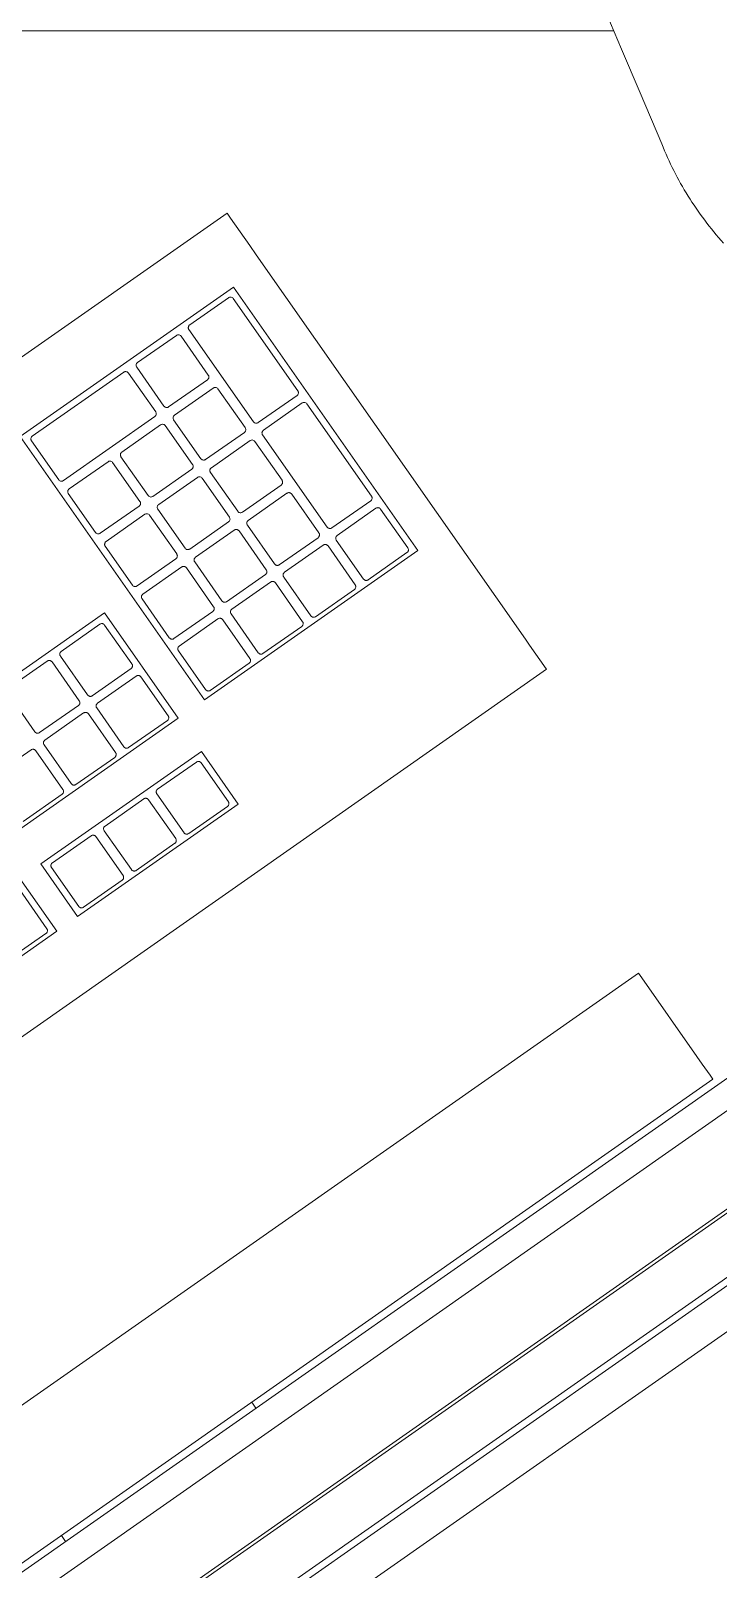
# Model space of a CAD drawing. Header units: inches. Extents: x 1 to 4637, y -664 to 702.
# Drawn here: x 1610.32 to 1618.32, y -361.86 to -343.95 of the extents above; entities that cross this region are included whole.
import ezdxf

# ---------------------------------------------------------------- set-up
doc = ezdxf.new("R2010")
doc.units = ezdxf.units.IN
doc.header["$MEASUREMENT"] = 0
doc.layers.add('I-FURN', color=30, linetype='Continuous', lineweight=9)

# ---------------------------------------------------------------- blocks, each defined once
blk = doc.blocks.new('Desk - Group 1 - No Side Chairs-V14-New Construction - Tel_Data_Elec Plan')
at = {"layer": 'I-FURN'}
for p, q in [((24.302, 25.788), (3.275, 11.065)), ((23.736, 25.927), (3.337, 11.643)), ((24.346, 25.725), (3.319, 11.001)), ((24.346, 25.725), (3.319, 11.001)), ((24.699, 25.221), (3.672, 10.497)), ((4.118, 10.764), (24.296, 24.892)), ((4.407, 9.447), (25.435, 24.17)), ((4.408, 9.447), (25.435, 24.17)), ((4.656, 9.996), (24.834, 24.124)), ((21.446, 21.272), (8.495, 12.204)), ((9.36, 10.969), (22.311, 20.037)), ((25.267, 17.82), (10.432, 7.432)), ((16.029, 17.584), (16.078, 17.514)), ((13.863, 15.963), (13.814, 16.033)), ((14.15, 2.123), (28.985, 12.511)), ((8.528, 12.155), (8.495, 12.204)), ((16.132, 10.48), (18.615, 12.219)), ((8.618, 12.028), (8.528, 12.155)), ((8.682, 11.937), (8.618, 12.028)), ((9.321, 11.023), (8.682, 11.937)), ((9.36, 10.969), (9.321, 11.023)), ((16.258, 10.507), (16.709, 10.823)), ((16.561, 9.867), (16.132, 10.48)), ((16.564, 10), (16.248, 10.452)), ((14.02, 9.001), (15.89, 10.311)), ((15.89, 10.311), (16.319, 9.698)), ((15.371, 9.886), (15.822, 10.202)), ((15.877, 10.192), (16.194, 9.74)), ((16.319, 9.698), (14.449, 8.388)), ((14.758, 9.457), (15.209, 9.773)), ((15.264, 9.763), (15.581, 9.311)), ((15.678, 9.379), (15.361, 9.831)), ((16.184, 9.685), (15.732, 9.369)), ((14.145, 9.028), (14.597, 9.344)), ((14.651, 9.334), (14.968, 8.882)), ((15.065, 8.95), (14.748, 9.402)), ((14.72, 8.001), (16.59, 9.311)), ((15.571, 9.256), (15.12, 8.94)), ((16.071, 8.886), (16.522, 9.202)), ((14.449, 8.388), (14.02, 9.001)), ((14.452, 8.521), (14.135, 8.973)), ((14.958, 8.827), (14.507, 8.511)), ((16.378, 8.379), (16.061, 8.831)), ((15.458, 8.457), (15.909, 8.773)), ((15.964, 8.763), (16.281, 8.311)), ((16.884, 8.685), (16.432, 8.369)), ((14.845, 8.028), (15.297, 8.344)), ((15.352, 8.334), (15.668, 7.882)), ((15.765, 7.95), (15.448, 8.402)), ((16.271, 8.256), (15.82, 7.94)), ((17.448, 8.086), (15.578, 6.776)), ((15.881, 7.853), (16.332, 8.169)), ((16.387, 8.16), (16.704, 7.707)), ((15.578, 6.776), (14.72, 8.001)), ((15.152, 7.521), (14.836, 7.973)), ((11.93, 6.048), (14.413, 7.787)), ((14.413, 7.787), (16.558, 4.723)), ((15.658, 7.827), (15.207, 7.511)), ((15.268, 7.424), (15.719, 7.74)), ((15.774, 7.73), (16.091, 7.278)), ((16.188, 7.346), (15.871, 7.798)), ((13.894, 7.362), (14.345, 7.678)), ((14.4, 7.668), (14.717, 7.216)), ((16.694, 7.653), (16.243, 7.336)), ((10.435, 7.428), (10.432, 7.432)), ((10.63, 7.15), (10.435, 7.428)), ((15.575, 6.917), (15.258, 7.369)), ((13.281, 6.933), (13.733, 7.249)), ((13.787, 7.239), (14.104, 6.787)), ((14.201, 6.855), (13.884, 7.307)), ((16.081, 7.223), (15.63, 6.907)), ((10.677, 7.082), (10.63, 7.15)), ((13.811, 2.607), (10.677, 7.082)), ((14.707, 7.161), (14.256, 6.845)), ((14.317, 6.758), (14.768, 7.074)), ((14.823, 7.064), (15.14, 6.612)), ((12.668, 6.504), (13.12, 6.82)), ((13.175, 6.81), (13.491, 6.358)), ((13.588, 6.426), (13.271, 6.878)), ((14.094, 6.732), (13.643, 6.416)), ((13.704, 6.329), (14.155, 6.645)), ((14.21, 6.635), (14.527, 6.183)), ((14.624, 6.251), (14.307, 6.703)), ((12.975, 5.996), (12.659, 6.449)), ((15.13, 6.557), (14.678, 6.241)), ((14.746, 6.145), (15.197, 6.461)), ((15.252, 6.452), (15.569, 5.999)), ((12.056, 6.074), (12.507, 6.391)), ((12.562, 6.381), (12.879, 5.929)), ((13.482, 6.303), (13.03, 5.987)), ((14.011, 5.822), (13.694, 6.274)), ((13.091, 5.9), (13.543, 6.216)), ((13.597, 6.206), (13.914, 5.754)), ((14.517, 6.128), (14.066, 5.812)), ((15.053, 5.638), (14.736, 6.09)), ((14.075, 2.984), (11.93, 6.048)), ((12.363, 5.567), (12.046, 6.02)), ((14.133, 5.716), (14.584, 6.032)), ((14.639, 6.023), (14.956, 5.57)), ((15.559, 5.945), (15.107, 5.628)), ((12.869, 5.874), (12.417, 5.558)), ((12.478, 5.471), (12.93, 5.787)), ((12.985, 5.777), (13.737, 4.703)), ((13.398, 5.393), (13.081, 5.845)), ((15.175, 5.532), (15.626, 5.849)), ((15.681, 5.839), (15.998, 5.387)), ((13.904, 5.699), (13.453, 5.383)), ((13.52, 5.287), (13.972, 5.603)), ((14.026, 5.593), (14.343, 5.141)), ((14.44, 5.209), (14.123, 5.661)), ((13.221, 4.342), (12.469, 5.416)), ((14.946, 5.515), (14.495, 5.199)), ((14.562, 5.103), (15.013, 5.419)), ((15.068, 5.41), (15.385, 4.958)), ((15.482, 5.025), (15.165, 5.478)), ((13.827, 4.78), (13.51, 5.232)), ((14.991, 4.491), (16.055, 5.236)), ((15.988, 5.332), (15.536, 5.016)), ((16.11, 5.226), (16.427, 4.774)), ((14.333, 5.086), (13.882, 4.77)), ((14.869, 4.596), (14.552, 5.048)), ((13.949, 4.674), (14.401, 4.99)), ((14.456, 4.981), (14.772, 4.529)), ((15.375, 4.903), (14.924, 4.587)), ((16.558, 4.723), (14.075, 2.984)), ((16.417, 4.719), (15.353, 3.974)), ((13.727, 4.648), (13.275, 4.332)), ((13.336, 4.245), (13.788, 4.561)), ((13.843, 4.552), (14.595, 3.478)), ((14.256, 4.167), (13.94, 4.619)), ((14.762, 4.474), (14.311, 4.158)), ((14.378, 4.062), (14.83, 4.378)), ((14.885, 4.368), (15.201, 3.916)), ((15.298, 3.984), (14.981, 4.436)), ((14.079, 3.116), (13.327, 4.19)), ((14.685, 3.554), (14.369, 4.007)), ((15.192, 3.861), (14.74, 3.545)), ((14.585, 3.423), (14.134, 3.107)), ((13.887, 2.498), (13.811, 2.607)), ((14.109, 2.181), (13.887, 2.498)), ((14.15, 2.123), (14.109, 2.181)), ((9.648, 0), (72, 0))]:
    blk.add_line(p, q, dxfattribs=at)
at = {"layer": 'I-FURN', "flags": 128}
blk.add_lwpolyline([(10.024, -0.885), (9.943, -0.694), (9.852, -0.481), (9.728, -0.189), (9.557, 0.215), (9.341, 0.724), (9.089, 1.317)], dxfattribs=at)
at = {"layer": 'I-FURN'}
for points in [[(16.248, 10.452), (16.246, 10.455), (16.243, 10.461), (16.24, 10.471), (16.241, 10.481), (16.244, 10.491), (16.249, 10.5), (16.255, 10.505), (16.258, 10.507)], [(15.822, 10.202), (15.825, 10.204), (15.831, 10.207), (15.842, 10.209), (15.852, 10.209), (15.862, 10.205), (15.87, 10.2), (15.875, 10.195), (15.877, 10.192)], [(15.361, 9.831), (15.359, 9.834), (15.356, 9.84), (15.354, 9.85), (15.354, 9.86), (15.357, 9.87), (15.363, 9.879), (15.368, 9.884), (15.371, 9.886)], [(15.209, 9.773), (15.212, 9.775), (15.219, 9.778), (15.229, 9.78), (15.239, 9.78), (15.249, 9.776), (15.258, 9.771), (15.262, 9.766), (15.264, 9.763)], [(14.597, 9.344), (14.6, 9.346), (14.606, 9.349), (14.616, 9.351), (14.627, 9.351), (14.636, 9.347), (14.645, 9.342), (14.65, 9.337), (14.651, 9.334)], [(14.748, 9.402), (14.746, 9.405), (14.743, 9.411), (14.741, 9.421), (14.741, 9.431), (14.744, 9.441), (14.75, 9.45), (14.755, 9.455), (14.758, 9.457)], [(14.135, 8.973), (14.134, 8.975), (14.13, 8.981), (14.128, 8.991), (14.128, 9.002), (14.131, 9.012), (14.137, 9.021), (14.142, 9.026), (14.145, 9.028)], [(16.061, 8.831), (16.059, 8.834), (16.055, 8.842), (16.053, 8.854), (16.055, 8.866), (16.061, 8.878), (16.067, 8.884), (16.071, 8.886)], [(15.448, 8.402), (15.446, 8.405), (15.442, 8.413), (15.44, 8.425), (15.443, 8.437), (15.448, 8.449), (15.454, 8.454), (15.458, 8.457)], [(16.281, 8.311), (16.283, 8.308), (16.287, 8.3), (16.289, 8.288), (16.287, 8.276), (16.281, 8.265), (16.275, 8.259), (16.271, 8.256)], [(14.836, 7.973), (14.833, 7.976), (14.83, 7.984), (14.828, 7.996), (14.83, 8.008), (14.836, 8.019), (14.842, 8.025), (14.845, 8.028)], [(15.668, 7.882), (15.67, 7.879), (15.674, 7.871), (15.676, 7.859), (15.674, 7.847), (15.668, 7.836), (15.662, 7.83), (15.658, 7.827)], [(15.871, 7.798), (15.869, 7.802), (15.865, 7.809), (15.863, 7.821), (15.865, 7.834), (15.871, 7.845), (15.877, 7.851), (15.881, 7.853)], [(13.884, 7.307), (13.882, 7.31), (13.878, 7.318), (13.876, 7.33), (13.878, 7.342), (13.884, 7.353), (13.89, 7.359), (13.894, 7.362)], [(15.258, 7.369), (15.256, 7.373), (15.252, 7.38), (15.251, 7.392), (15.253, 7.405), (15.258, 7.416), (15.265, 7.422), (15.268, 7.424)], [(14.717, 7.216), (14.719, 7.213), (14.723, 7.205), (14.725, 7.193), (14.722, 7.181), (14.717, 7.169), (14.711, 7.163), (14.707, 7.161)], [(16.091, 7.278), (16.093, 7.275), (16.097, 7.267), (16.099, 7.255), (16.097, 7.243), (16.091, 7.232), (16.085, 7.226), (16.081, 7.223)], [(13.271, 6.878), (13.269, 6.881), (13.265, 6.888), (13.264, 6.901), (13.266, 6.913), (13.272, 6.924), (13.278, 6.93), (13.281, 6.933)], [(14.104, 6.787), (14.106, 6.784), (14.11, 6.776), (14.112, 6.764), (14.11, 6.751), (14.104, 6.74), (14.098, 6.734), (14.094, 6.732)], [(14.307, 6.703), (14.305, 6.706), (14.301, 6.714), (14.299, 6.726), (14.301, 6.738), (14.307, 6.75), (14.313, 6.755), (14.317, 6.758)], [(12.659, 6.449), (12.656, 6.452), (12.653, 6.459), (12.651, 6.472), (12.653, 6.484), (12.659, 6.495), (12.665, 6.501), (12.668, 6.504)], [(15.14, 6.612), (15.142, 6.609), (15.146, 6.601), (15.147, 6.589), (15.145, 6.577), (15.139, 6.566), (15.133, 6.56), (15.13, 6.557)], [(13.491, 6.358), (13.494, 6.354), (13.497, 6.347), (13.499, 6.335), (13.497, 6.322), (13.491, 6.311), (13.485, 6.305), (13.482, 6.303)], [(13.694, 6.274), (13.692, 6.277), (13.688, 6.285), (13.686, 6.297), (13.688, 6.309), (13.694, 6.321), (13.7, 6.326), (13.704, 6.329)], [(14.527, 6.183), (14.529, 6.18), (14.533, 6.172), (14.535, 6.16), (14.532, 6.148), (14.527, 6.136), (14.521, 6.131), (14.517, 6.128)], [(14.736, 6.09), (14.734, 6.094), (14.73, 6.101), (14.728, 6.113), (14.73, 6.126), (14.736, 6.137), (14.742, 6.143), (14.746, 6.145)], [(12.046, 6.02), (12.044, 6.023), (12.04, 6.03), (12.038, 6.043), (12.04, 6.055), (12.046, 6.066), (12.052, 6.072), (12.056, 6.074)], [(12.879, 5.929), (12.881, 5.925), (12.884, 5.918), (12.886, 5.906), (12.884, 5.893), (12.878, 5.882), (12.872, 5.876), (12.869, 5.874)], [(15.569, 5.999), (15.571, 5.996), (15.575, 5.989), (15.576, 5.976), (15.574, 5.964), (15.568, 5.953), (15.562, 5.947), (15.559, 5.945)], [(13.081, 5.845), (13.079, 5.848), (13.075, 5.856), (13.074, 5.868), (13.076, 5.88), (13.082, 5.891), (13.088, 5.897), (13.091, 5.9)], [(13.914, 5.754), (13.916, 5.751), (13.92, 5.743), (13.922, 5.731), (13.92, 5.719), (13.914, 5.707), (13.908, 5.702), (13.904, 5.699)], [(14.123, 5.661), (14.121, 5.665), (14.117, 5.672), (14.115, 5.684), (14.118, 5.697), (14.123, 5.708), (14.129, 5.714), (14.133, 5.716)], [(14.956, 5.57), (14.958, 5.567), (14.962, 5.559), (14.964, 5.547), (14.961, 5.535), (14.956, 5.524), (14.95, 5.518), (14.946, 5.515)], [(12.469, 5.416), (12.466, 5.419), (12.463, 5.427), (12.461, 5.439), (12.463, 5.451), (12.469, 5.462), (12.475, 5.468), (12.478, 5.471)], [(15.165, 5.478), (15.163, 5.481), (15.159, 5.488), (15.157, 5.501), (15.159, 5.513), (15.165, 5.524), (15.171, 5.53), (15.175, 5.532)], [(15.998, 5.387), (16, 5.383), (16.004, 5.376), (16.005, 5.363), (16.003, 5.351), (15.997, 5.34), (15.991, 5.334), (15.988, 5.332)], [(13.51, 5.232), (13.508, 5.236), (13.504, 5.243), (13.503, 5.255), (13.505, 5.268), (13.511, 5.279), (13.517, 5.285), (13.52, 5.287)], [(14.343, 5.141), (14.345, 5.138), (14.349, 5.13), (14.351, 5.118), (14.349, 5.106), (14.343, 5.095), (14.337, 5.089), (14.333, 5.086)], [(14.552, 5.048), (14.55, 5.052), (14.546, 5.059), (14.544, 5.072), (14.547, 5.084), (14.553, 5.095), (14.559, 5.101), (14.562, 5.103)], [(15.385, 4.958), (15.387, 4.954), (15.391, 4.947), (15.393, 4.934), (15.391, 4.922), (15.385, 4.911), (15.379, 4.905), (15.375, 4.903)], [(13.737, 4.703), (13.739, 4.7), (13.743, 4.692), (13.744, 4.68), (13.742, 4.668), (13.736, 4.657), (13.73, 4.651), (13.727, 4.648)], [(13.94, 4.619), (13.937, 4.623), (13.934, 4.63), (13.932, 4.643), (13.934, 4.655), (13.94, 4.666), (13.946, 4.672), (13.949, 4.674)], [(16.427, 4.774), (16.429, 4.771), (16.433, 4.763), (16.434, 4.751), (16.432, 4.738), (16.426, 4.727), (16.42, 4.721), (16.417, 4.719)], [(14.772, 4.529), (14.775, 4.525), (14.778, 4.518), (14.78, 4.505), (14.778, 4.493), (14.772, 4.482), (14.766, 4.476), (14.762, 4.474)], [(14.981, 4.436), (14.979, 4.439), (14.975, 4.447), (14.974, 4.459), (14.976, 4.471), (14.982, 4.482), (14.988, 4.488), (14.991, 4.491)], [(13.327, 4.19), (13.324, 4.194), (13.321, 4.201), (13.319, 4.214), (13.321, 4.226), (13.327, 4.237), (13.333, 4.243), (13.336, 4.245)], [(14.369, 4.007), (14.366, 4.01), (14.363, 4.018), (14.361, 4.03), (14.363, 4.042), (14.369, 4.053), (14.375, 4.059), (14.378, 4.062)], [(15.201, 3.916), (15.204, 3.912), (15.207, 3.905), (15.209, 3.893), (15.207, 3.88), (15.201, 3.869), (15.195, 3.863), (15.192, 3.861)], [(14.595, 3.478), (14.597, 3.474), (14.601, 3.467), (14.602, 3.454), (14.6, 3.442), (14.594, 3.431), (14.588, 3.425), (14.585, 3.423)], [(14.717, 3.538), (14.711, 3.538), (14.698, 3.541), (14.689, 3.549), (14.685, 3.554)], [(9.089, 1.317), (9.005, 1.529), (8.802, 1.934), (8.526, 2.299), (8.37, 2.473)]]:
    blk.add_open_spline(points, degree=3, dxfattribs=at)
for points, knots in [([(16.194, 9.74), (16.196, 9.737), (16.2, 9.729), (16.201, 9.719), (16.2, 9.711), (16.198, 9.703), (16.194, 9.693), (16.187, 9.688), (16.184, 9.685)], [0, 0, 0, 0, 0.2, 0.4, 0.5, 0.6, 0.8, 1, 1, 1, 1]), ([(15.732, 9.369), (15.729, 9.367), (15.721, 9.363), (15.71, 9.361), (15.7, 9.363), (15.688, 9.367), (15.681, 9.374), (15.678, 9.379)], [0, 0, 0, 0, 0.2, 0.4, 0.55, 0.7, 1, 1, 1, 1]), ([(15.581, 9.311), (15.583, 9.308), (15.587, 9.3), (15.588, 9.29), (15.588, 9.282), (15.586, 9.274), (15.581, 9.264), (15.575, 9.258), (15.571, 9.256)], [0, 0, 0, 0, 0.2, 0.4, 0.5, 0.6, 0.8, 1, 1, 1, 1]), ([(14.968, 8.882), (14.97, 8.879), (14.974, 8.871), (14.976, 8.861), (14.975, 8.853), (14.973, 8.845), (14.968, 8.835), (14.962, 8.829), (14.958, 8.827)], [0, 0, 0, 0, 0.2, 0.4, 0.5, 0.6, 0.8, 1, 1, 1, 1]), ([(15.12, 8.94), (15.116, 8.937), (15.109, 8.934), (15.097, 8.932), (15.087, 8.934), (15.075, 8.938), (15.068, 8.945), (15.065, 8.95)], [0, 0, 0, 0, 0.2, 0.4, 0.55, 0.7, 1, 1, 1, 1]), ([(15.909, 8.773), (15.913, 8.775), (15.92, 8.779), (15.932, 8.781), (15.942, 8.779), (15.954, 8.775), (15.961, 8.768), (15.964, 8.763)], [0, 0, 0, 0, 0.2, 0.4, 0.55, 0.7, 1, 1, 1, 1]), ([(14.507, 8.511), (14.504, 8.508), (14.496, 8.505), (14.484, 8.503), (14.474, 8.505), (14.463, 8.509), (14.456, 8.516), (14.452, 8.521)], [0, 0, 0, 0, 0.2, 0.4, 0.55, 0.7, 1, 1, 1, 1]), ([(15.297, 8.344), (15.3, 8.346), (15.308, 8.35), (15.319, 8.352), (15.329, 8.35), (15.341, 8.346), (15.348, 8.339), (15.352, 8.334)], [0, 0, 0, 0, 0.2, 0.4, 0.55, 0.7, 1, 1, 1, 1]), ([(16.432, 8.369), (16.429, 8.367), (16.421, 8.363), (16.41, 8.362), (16.4, 8.363), (16.388, 8.368), (16.381, 8.374), (16.378, 8.379)], [0, 0, 0, 0, 0.2, 0.4, 0.55, 0.7, 1, 1, 1, 1]), ([(16.332, 8.169), (16.336, 8.172), (16.343, 8.175), (16.355, 8.177), (16.365, 8.175), (16.376, 8.171), (16.384, 8.165), (16.387, 8.16)], [0, 0, 0, 0, 0.2, 0.4, 0.55, 0.7, 1, 1, 1, 1]), ([(15.82, 7.94), (15.816, 7.938), (15.809, 7.934), (15.797, 7.933), (15.787, 7.934), (15.775, 7.939), (15.768, 7.945), (15.765, 7.95)], [0, 0, 0, 0, 0.2, 0.4, 0.55, 0.7, 1, 1, 1, 1]), ([(15.719, 7.74), (15.723, 7.743), (15.73, 7.746), (15.742, 7.748), (15.752, 7.746), (15.764, 7.742), (15.771, 7.736), (15.774, 7.73)], [0, 0, 0, 0, 0.2, 0.4, 0.55, 0.7, 1, 1, 1, 1]), ([(14.345, 7.678), (14.349, 7.68), (14.356, 7.684), (14.368, 7.685), (14.378, 7.684), (14.39, 7.679), (14.397, 7.673), (14.4, 7.668)], [0, 0, 0, 0, 0.2, 0.4, 0.55, 0.7, 1, 1, 1, 1]), ([(15.207, 7.511), (15.204, 7.509), (15.196, 7.505), (15.185, 7.503), (15.174, 7.505), (15.163, 7.509), (15.156, 7.516), (15.152, 7.521)], [0, 0, 0, 0, 0.2, 0.4, 0.55, 0.7, 1, 1, 1, 1]), ([(16.243, 7.336), (16.239, 7.334), (16.232, 7.33), (16.22, 7.329), (16.21, 7.33), (16.198, 7.335), (16.191, 7.341), (16.188, 7.346)], [0, 0, 0, 0, 0.2, 0.4, 0.55, 0.7, 1, 1, 1, 1]), ([(13.733, 7.249), (13.736, 7.251), (13.744, 7.255), (13.755, 7.256), (13.765, 7.255), (13.777, 7.25), (13.784, 7.244), (13.787, 7.239)], [0, 0, 0, 0, 0.2, 0.4, 0.55, 0.7, 1, 1, 1, 1]), ([(14.768, 7.074), (14.771, 7.076), (14.779, 7.08), (14.791, 7.082), (14.801, 7.08), (14.812, 7.076), (14.819, 7.069), (14.823, 7.064)], [0, 0, 0, 0, 0.2, 0.4, 0.55, 0.7, 1, 1, 1, 1]), ([(13.12, 6.82), (13.123, 6.822), (13.131, 6.826), (13.142, 6.827), (13.153, 6.826), (13.164, 6.821), (13.171, 6.815), (13.175, 6.81)], [0, 0, 0, 0, 0.2, 0.4, 0.55, 0.7, 1, 1, 1, 1]), ([(14.256, 6.845), (14.252, 6.843), (14.245, 6.839), (14.233, 6.837), (14.223, 6.839), (14.211, 6.843), (14.204, 6.85), (14.201, 6.855)], [0, 0, 0, 0, 0.2, 0.4, 0.55, 0.7, 1, 1, 1, 1]), ([(15.63, 6.907), (15.626, 6.905), (15.619, 6.901), (15.607, 6.9), (15.597, 6.901), (15.586, 6.906), (15.578, 6.912), (15.575, 6.917)], [0, 0, 0, 0, 0.2, 0.4, 0.55, 0.7, 1, 1, 1, 1]), ([(14.155, 6.645), (14.159, 6.647), (14.166, 6.651), (14.178, 6.653), (14.188, 6.651), (14.2, 6.647), (14.207, 6.64), (14.21, 6.635)], [0, 0, 0, 0, 0.2, 0.4, 0.55, 0.7, 1, 1, 1, 1]), ([(15.197, 6.461), (15.201, 6.464), (15.208, 6.467), (15.219, 6.469), (15.23, 6.467), (15.241, 6.463), (15.248, 6.457), (15.252, 6.452)], [0, 0, 0, 0, 0.2, 0.4, 0.55, 0.7, 1, 1, 1, 1]), ([(12.507, 6.391), (12.51, 6.393), (12.518, 6.397), (12.53, 6.398), (12.54, 6.397), (12.551, 6.392), (12.558, 6.386), (12.562, 6.381)], [0, 0, 0, 0, 0.2, 0.4, 0.55, 0.7, 1, 1, 1, 1]), ([(13.643, 6.416), (13.639, 6.413), (13.632, 6.41), (13.62, 6.408), (13.61, 6.41), (13.599, 6.414), (13.592, 6.421), (13.588, 6.426)], [0, 0, 0, 0, 0.2, 0.4, 0.55, 0.7, 1, 1, 1, 1]), ([(13.543, 6.216), (13.546, 6.218), (13.554, 6.222), (13.565, 6.224), (13.575, 6.222), (13.587, 6.218), (13.594, 6.211), (13.597, 6.206)], [0, 0, 0, 0, 0.2, 0.4, 0.55, 0.7, 1, 1, 1, 1]), ([(14.678, 6.241), (14.675, 6.239), (14.667, 6.235), (14.656, 6.234), (14.646, 6.235), (14.634, 6.24), (14.627, 6.246), (14.624, 6.251)], [0, 0, 0, 0, 0.2, 0.4, 0.55, 0.7, 1, 1, 1, 1]), ([(13.03, 5.987), (13.027, 5.984), (13.019, 5.981), (13.008, 5.979), (12.997, 5.981), (12.986, 5.985), (12.979, 5.991), (12.975, 5.996)], [0, 0, 0, 0, 0.2, 0.4, 0.55, 0.7, 1, 1, 1, 1]), ([(14.584, 6.032), (14.588, 6.035), (14.595, 6.038), (14.607, 6.04), (14.617, 6.038), (14.629, 6.034), (14.636, 6.028), (14.639, 6.023)], [0, 0, 0, 0, 0.2, 0.4, 0.55, 0.7, 1, 1, 1, 1]), ([(12.93, 5.787), (12.933, 5.789), (12.941, 5.793), (12.952, 5.794), (12.963, 5.793), (12.974, 5.788), (12.981, 5.782), (12.985, 5.777)], [0, 0, 0, 0, 0.2, 0.4, 0.55, 0.7, 1, 1, 1, 1]), ([(14.066, 5.812), (14.062, 5.81), (14.055, 5.806), (14.043, 5.804), (14.033, 5.806), (14.021, 5.81), (14.014, 5.817), (14.011, 5.822)], [0, 0, 0, 0, 0.2, 0.4, 0.55, 0.7, 1, 1, 1, 1]), ([(15.626, 5.849), (15.63, 5.851), (15.637, 5.855), (15.652, 5.857), (15.668, 5.852), (15.677, 5.844), (15.681, 5.839)], [0, 0, 0, 0, 0.2, 0.4, 0.7, 1, 1, 1, 1]), ([(12.417, 5.558), (12.414, 5.555), (12.406, 5.552), (12.395, 5.55), (12.385, 5.552), (12.373, 5.556), (12.366, 5.562), (12.363, 5.567)], [0, 0, 0, 0, 0.2, 0.4, 0.55, 0.7, 1, 1, 1, 1]), ([(13.972, 5.603), (13.975, 5.606), (13.983, 5.609), (13.994, 5.611), (14.004, 5.609), (14.016, 5.605), (14.023, 5.599), (14.026, 5.593)], [0, 0, 0, 0, 0.2, 0.4, 0.55, 0.7, 1, 1, 1, 1]), ([(15.107, 5.628), (15.104, 5.626), (15.097, 5.622), (15.082, 5.62), (15.066, 5.625), (15.056, 5.633), (15.053, 5.638)], [0, 0, 0, 0, 0.2, 0.4, 0.7, 1, 1, 1, 1]), ([(13.453, 5.383), (13.449, 5.381), (13.442, 5.377), (13.43, 5.375), (13.42, 5.377), (13.409, 5.381), (13.402, 5.388), (13.398, 5.393)], [0, 0, 0, 0, 0.2, 0.4, 0.55, 0.7, 1, 1, 1, 1]), ([(15.013, 5.419), (15.017, 5.422), (15.024, 5.425), (15.039, 5.428), (15.055, 5.423), (15.065, 5.415), (15.068, 5.41)], [0, 0, 0, 0, 0.2, 0.4, 0.7, 1, 1, 1, 1]), ([(14.495, 5.199), (14.491, 5.197), (14.484, 5.193), (14.469, 5.191), (14.453, 5.196), (14.443, 5.204), (14.44, 5.209)], [0, 0, 0, 0, 0.2, 0.4, 0.7, 1, 1, 1, 1]), ([(16.055, 5.236), (16.059, 5.238), (16.066, 5.242), (16.081, 5.244), (16.097, 5.24), (16.107, 5.231), (16.11, 5.226)], [0, 0, 0, 0, 0.2, 0.4, 0.7, 1, 1, 1, 1]), ([(15.536, 5.016), (15.533, 5.013), (15.526, 5.01), (15.511, 5.008), (15.495, 5.012), (15.485, 5.02), (15.482, 5.025)], [0, 0, 0, 0, 0.2, 0.4, 0.7, 1, 1, 1, 1]), ([(14.401, 4.99), (14.404, 4.993), (14.412, 4.996), (14.426, 4.998), (14.442, 4.994), (14.452, 4.986), (14.456, 4.981)], [0, 0, 0, 0, 0.2, 0.4, 0.7, 1, 1, 1, 1]), ([(13.882, 4.77), (13.879, 4.768), (13.871, 4.764), (13.856, 4.762), (13.84, 4.767), (13.831, 4.775), (13.827, 4.78)], [0, 0, 0, 0, 0.2, 0.4, 0.7, 1, 1, 1, 1]), ([(13.788, 4.561), (13.791, 4.564), (13.799, 4.567), (13.813, 4.569), (13.83, 4.565), (13.839, 4.557), (13.843, 4.552)], [0, 0, 0, 0, 0.2, 0.4, 0.7, 1, 1, 1, 1]), ([(14.924, 4.587), (14.92, 4.584), (14.913, 4.581), (14.898, 4.579), (14.882, 4.583), (14.872, 4.591), (14.869, 4.596)], [0, 0, 0, 0, 0.2, 0.4, 0.7, 1, 1, 1, 1]), ([(13.275, 4.332), (13.272, 4.33), (13.265, 4.326), (13.25, 4.324), (13.234, 4.328), (13.224, 4.337), (13.221, 4.342)], [0, 0, 0, 0, 0.2, 0.4, 0.7, 1, 1, 1, 1]), ([(14.83, 4.378), (14.833, 4.38), (14.841, 4.384), (14.855, 4.386), (14.872, 4.381), (14.881, 4.373), (14.885, 4.368)], [0, 0, 0, 0, 0.2, 0.4, 0.7, 1, 1, 1, 1]), ([(14.311, 4.158), (14.308, 4.155), (14.3, 4.152), (14.286, 4.149), (14.269, 4.154), (14.26, 4.162), (14.256, 4.167)], [0, 0, 0, 0, 0.2, 0.4, 0.7, 1, 1, 1, 1]), ([(15.353, 3.974), (15.349, 3.971), (15.342, 3.968), (15.327, 3.966), (15.311, 3.97), (15.301, 3.978), (15.298, 3.984)], [0, 0, 0, 0, 0.2, 0.4, 0.7, 1, 1, 1, 1]), ([(14.74, 3.545), (14.737, 3.542), (14.729, 3.539), (14.721, 3.538), (14.717, 3.538)], [0, 0, 0, 0, 0.2, 0.3986243, 0.3986243, 0.3986243, 0.3986243]), ([(14.134, 3.107), (14.13, 3.104), (14.123, 3.101), (14.108, 3.099), (14.092, 3.103), (14.082, 3.111), (14.079, 3.116)], [0, 0, 0, 0, 0.2, 0.4, 0.7, 1, 1, 1, 1])]:
    blk.add_open_spline(points, degree=3, knots=knots, dxfattribs=at)

msp = doc.modelspace()

# ---------------------------------------------------------------- block references
at = {"layer": 'I-FURN', "rotation": 180}
msp.add_blockref('Desk - Group 1 - No Side Chairs-V14-New Construction - Tel_Data_Elec Plan', (1626.751, -343.951), dxfattribs=at)

doc.saveas('drawing.dxf')
